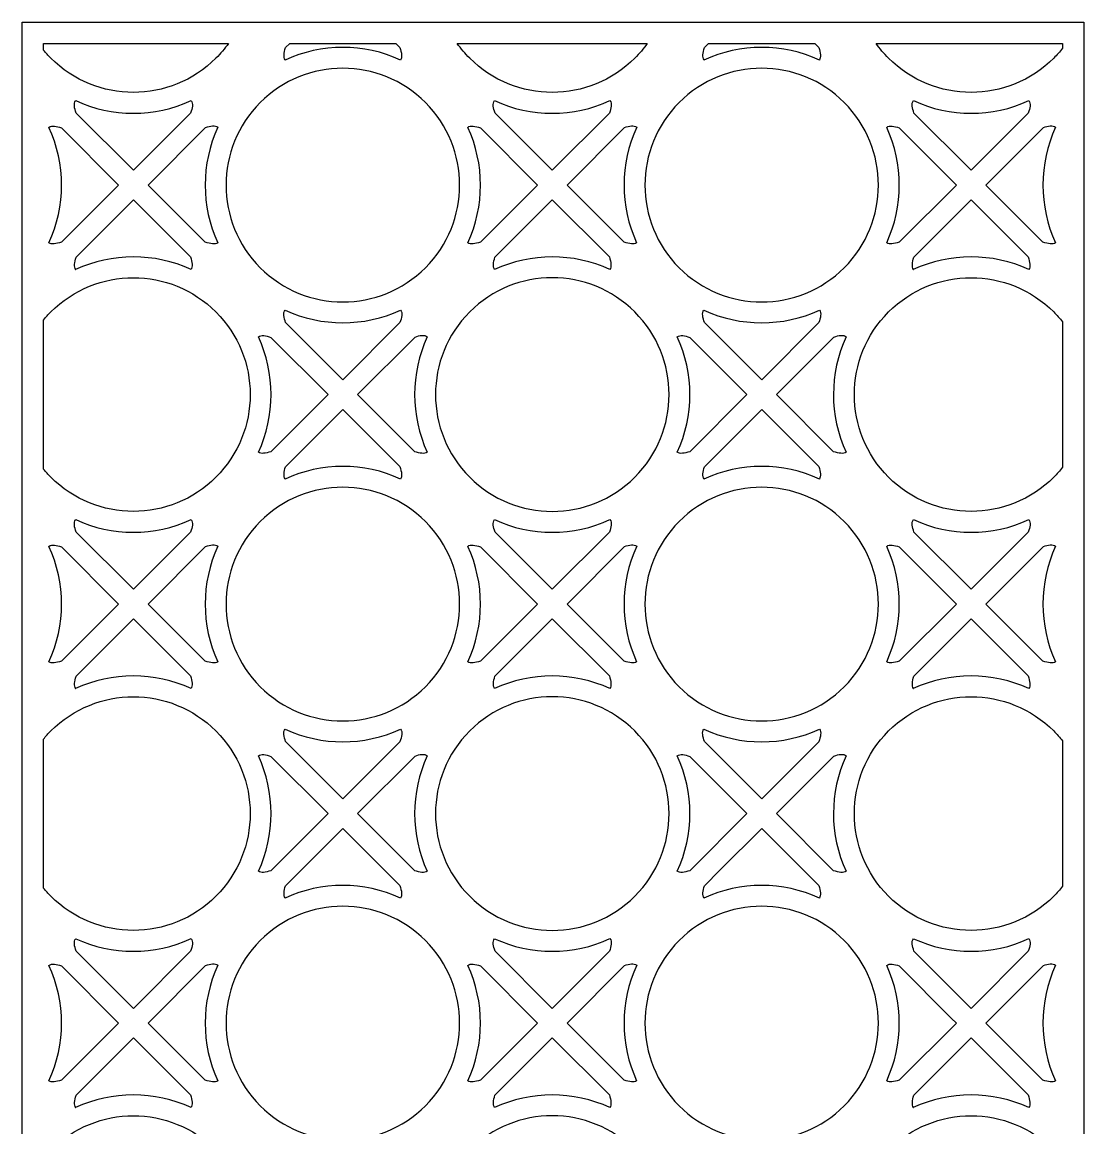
# Model space of a CAD drawing. Header units: centimetres. Extents: x -9.3 to 4.7, y -0.9 to 12.7.
# Drawn here: x -1.8 to 4.7, y 5.94 to 12.72 of the extents above; entities that cross this region are included whole.
import ezdxf

# ---------------------------------------------------------------- set-up
doc = ezdxf.new("R2010")
doc.units = ezdxf.units.CM
doc.header["$MEASUREMENT"] = 0
doc.layers.add('layer 1', color=7, linetype='Continuous')

msp = doc.modelspace()

# ---------------------------------------------------------------- linework, layer by layer
at = {"layer": 'layer 1', "color": 142}
for points, knots in [([(4.70471, -0.86993), (4.70471, -0.86993), (4.70471, -0.82396), (4.70471, -0.82396), (4.70471, -0.82396), (4.70471, -0.82396), (4.70471, -0.73895), (4.70471, -0.73895), (4.70471, -0.73895), (4.70471, -0.73895), (4.70471, 12.58783), (4.70471, 12.58783), (4.70471, 12.58783), (4.70471, 12.58783), (4.70471, 12.67946), (4.70471, 12.67946), (4.70471, 12.67946), (4.70471, 12.67946), (4.70471, 12.71882), (4.70471, 12.71882), (4.70471, 12.71882), (4.70471, 12.71882), (-1.67362, 12.71882), (-1.67362, 12.71882), (-1.67362, 12.71882), (-1.67362, 12.71882), (-1.70686, 12.71882), (-1.70686, 12.71882), (-1.70686, 12.71882), (-1.70686, 12.71882), (-1.8046, 12.71882), (-1.8046, 12.71882), (-1.8046, 12.71882), (-1.8046, 12.71882), (-1.8046, -0.73895), (-1.8046, -0.73895), (-1.8046, -0.73895), (-1.8046, -0.73895), (-1.8046, -0.76604), (-1.8046, -0.76604), (-1.8046, -0.76604), (-1.8046, -0.76604), (-1.8046, -0.86993), (-1.8046, -0.86993), (-1.8046, -0.86993), (-1.8046, -0.86993), (4.70471, -0.86993), (4.70471, -0.86993)], [0, 0, 0, 0, 0.0769231, 0.0769231, 0.0769231, 0.0769231, 0.1538462, 0.1538462, 0.1538462, 0.1538462, 0.2307692, 0.2307692, 0.2307692, 0.2307692, 0.3076923, 0.3076923, 0.3076923, 0.3076923, 0.3846154, 0.3846154, 0.3846154, 0.3846154, 0.4615385, 0.4615385, 0.4615385, 0.4615385, 0.5384615, 0.5384615, 0.5384615, 0.5384615, 0.6153846, 0.6153846, 0.6153846, 0.6153846, 0.6923077, 0.6923077, 0.6923077, 0.6923077, 0.7692308, 0.7692308, 0.7692308, 0.7692308, 0.8461538, 0.8461538, 0.8461538, 0.8461538, 1, 1, 1, 1]), ([(-1.67362, 12.58783), (-1.67362, 12.58783), (-1.67362, 12.54708), (-1.67362, 12.54708), (-1.67362, 12.54708), (-1.65953, 12.53013), (-1.64459, 12.51364), (-1.62869, 12.49775), (-1.62869, 12.49775), (-1.34916, 12.2182), (-0.89574, 12.2182), (-0.61618, 12.49775), (-0.61618, 12.49775), (-0.58783, 12.5261), (-0.56241, 12.55627), (-0.5398, 12.58783), (-0.5398, 12.58783), (-0.5398, 12.58783), (-1.67362, 12.58783), (-1.67362, 12.58783)], [0, 0, 0, 0, 0.1666667, 0.1666667, 0.1666667, 0.1666667, 0.3333333, 0.3333333, 0.3333333, 0.3333333, 0.5, 0.5, 0.5, 0.5, 0.6666667, 0.6666667, 0.6666667, 0.6666667, 1, 1, 1, 1]), ([(-0.16416, 12.58783), (-0.16416, 12.58783), (-0.1897, 12.56229), (-0.1897, 12.56229), (-0.1897, 12.56229), (-0.20009, 12.52977), (-0.20305, 12.50301), (-0.19196, 12.48708), (-0.19196, 12.48708), (-0.19196, 12.48708), (-0.19286, 12.48619), (-0.19286, 12.48619), (-0.19286, 12.48619), (0.03109, 12.58971), (0.29106, 12.58983), (0.51508, 12.48653), (0.51508, 12.48653), (0.52589, 12.50293), (0.5224, 12.53033), (0.51155, 12.56348), (0.51155, 12.56348), (0.51155, 12.56348), (0.4872, 12.58783), (0.4872, 12.58783), (0.4872, 12.58783), (0.4872, 12.58783), (-0.16416, 12.58783), (-0.16416, 12.58783)], [0, 0, 0, 0, 0.125, 0.125, 0.125, 0.125, 0.25, 0.25, 0.25, 0.25, 0.375, 0.375, 0.375, 0.375, 0.5, 0.5, 0.5, 0.5, 0.625, 0.625, 0.625, 0.625, 0.75, 0.75, 0.75, 0.75, 1, 1, 1, 1]), ([(0.86283, 12.58783), (0.88543, 12.55627), (0.91086, 12.5261), (0.93921, 12.49775), (0.93921, 12.49775), (1.21875, 12.2182), (1.67218, 12.2182), (1.95173, 12.49775), (1.95173, 12.49775), (1.98008, 12.5261), (2.00551, 12.55627), (2.02811, 12.58783), (2.02811, 12.58783), (2.02811, 12.58783), (0.86283, 12.58783), (0.86283, 12.58783)], [0, 0, 0, 0, 0.2, 0.2, 0.2, 0.2, 0.4, 0.4, 0.4, 0.4, 0.6, 0.6, 0.6, 0.6, 1, 1, 1, 1]), ([(2.40373, 12.58783), (2.40373, 12.58783), (2.37819, 12.56229), (2.37819, 12.56229), (2.37819, 12.56229), (2.36782, 12.52977), (2.36486, 12.50301), (2.37594, 12.48708), (2.37594, 12.48708), (2.37594, 12.48708), (2.37505, 12.48619), (2.37505, 12.48619), (2.37505, 12.48619), (2.599, 12.58971), (2.85896, 12.58983), (3.08298, 12.48653), (3.08298, 12.48653), (3.09379, 12.50293), (3.09031, 12.53033), (3.07946, 12.56348), (3.07946, 12.56348), (3.07946, 12.56348), (3.05511, 12.58783), (3.05511, 12.58783), (3.05511, 12.58783), (3.05511, 12.58783), (2.40373, 12.58783), (2.40373, 12.58783)], [0, 0, 0, 0, 0.125, 0.125, 0.125, 0.125, 0.25, 0.25, 0.25, 0.25, 0.375, 0.375, 0.375, 0.375, 0.5, 0.5, 0.5, 0.5, 0.625, 0.625, 0.625, 0.625, 0.75, 0.75, 0.75, 0.75, 1, 1, 1, 1]), ([(3.43072, 12.58783), (3.45332, 12.55627), (3.47875, 12.5261), (3.5071, 12.49775), (3.5071, 12.49775), (3.78666, 12.2182), (4.24008, 12.2182), (4.51963, 12.49775), (4.51963, 12.49775), (4.53902, 12.51714), (4.55702, 12.5374), (4.57372, 12.55835), (4.57372, 12.55835), (4.57372, 12.55835), (4.57372, 12.58783), (4.57372, 12.58783), (4.57372, 12.58783), (4.57372, 12.58783), (3.43072, 12.58783), (3.43072, 12.58783)], [0, 0, 0, 0, 0.1666667, 0.1666667, 0.1666667, 0.1666667, 0.3333333, 0.3333333, 0.3333333, 0.3333333, 0.5, 0.5, 0.5, 0.5, 0.6666667, 0.6666667, 0.6666667, 0.6666667, 1, 1, 1, 1]), ([(-0.34475, 12.22632), (-0.0652, 12.50587), (0.38823, 12.50587), (0.66777, 12.22632), (0.66777, 12.22632), (0.94733, 11.94678), (0.94733, 11.49335), (0.66777, 11.2138), (0.66777, 11.2138), (0.38823, 10.93426), (-0.0652, 10.93426), (-0.34475, 11.2138), (-0.34475, 11.2138), (-0.6243, 11.49335), (-0.6243, 11.94678), (-0.34475, 12.22632)], [0, 0, 0, 0, 0.2, 0.2, 0.2, 0.2, 0.4, 0.4, 0.4, 0.4, 0.6, 0.6, 0.6, 0.6, 1, 1, 1, 1]), ([(2.22316, 12.22632), (2.50271, 12.50587), (2.95614, 12.50587), (3.23568, 12.22632), (3.23568, 12.22632), (3.51522, 11.94678), (3.51522, 11.49335), (3.23568, 11.2138), (3.23568, 11.2138), (2.95614, 10.93426), (2.50271, 10.93426), (2.22316, 11.2138), (2.22316, 11.2138), (1.94362, 11.49335), (1.94362, 11.94678), (2.22316, 12.22632)], [0, 0, 0, 0, 0.2, 0.2, 0.2, 0.2, 0.4, 0.4, 0.4, 0.4, 0.6, 0.6, 0.6, 0.6, 1, 1, 1, 1]), ([(-1.12243, 11.81054), (-1.12243, 11.81054), (-0.77212, 12.16086), (-0.77212, 12.16086), (-0.77212, 12.16086), (-0.76144, 12.19119), (-0.7542, 12.21983), (-0.76879, 12.23757), (-0.76879, 12.23757), (-0.99259, 12.13436), (-1.25235, 12.13435), (-1.47615, 12.23756), (-1.47615, 12.23756), (-1.49067, 12.21983), (-1.48353, 12.19126), (-1.47286, 12.16097), (-1.47286, 12.16097), (-1.47286, 12.16097), (-1.12244, 11.81054), (-1.12244, 11.81054), (-1.12244, 11.81054), (-1.12244, 11.81054), (-1.12243, 11.81054), (-1.12243, 11.81054)], [0, 0, 0, 0, 0.1428571, 0.1428571, 0.1428571, 0.1428571, 0.2857143, 0.2857143, 0.2857143, 0.2857143, 0.4285714, 0.4285714, 0.4285714, 0.4285714, 0.5714286, 0.5714286, 0.5714286, 0.5714286, 0.7142857, 0.7142857, 0.7142857, 0.7142857, 1, 1, 1, 1]), ([(1.44546, 11.81054), (1.44546, 11.81054), (1.79579, 12.16087), (1.79579, 12.16087), (1.79579, 12.16087), (1.80647, 12.1912), (1.8137, 12.21983), (1.79912, 12.23757), (1.79912, 12.23757), (1.57531, 12.13436), (1.31556, 12.13435), (1.09176, 12.23756), (1.09176, 12.23756), (1.07722, 12.21983), (1.08438, 12.19126), (1.09504, 12.16097), (1.09504, 12.16097), (1.09504, 12.16097), (1.44546, 11.81054), (1.44546, 11.81054)], [0, 0, 0, 0, 0.1666667, 0.1666667, 0.1666667, 0.1666667, 0.3333333, 0.3333333, 0.3333333, 0.3333333, 0.5, 0.5, 0.5, 0.5, 0.6666667, 0.6666667, 0.6666667, 0.6666667, 1, 1, 1, 1]), ([(4.01337, 11.81054), (4.01337, 11.81054), (4.36371, 12.16088), (4.36371, 12.16088), (4.36371, 12.16088), (4.37437, 12.1912), (4.38162, 12.21983), (4.36703, 12.23757), (4.36703, 12.23757), (4.14322, 12.13436), (3.88346, 12.13435), (3.65967, 12.23756), (3.65967, 12.23756), (3.64513, 12.21983), (3.65229, 12.19126), (3.66294, 12.16098), (3.66294, 12.16098), (3.66294, 12.16098), (4.01337, 11.81054), (4.01337, 11.81054)], [0, 0, 0, 0, 0.1666667, 0.1666667, 0.1666667, 0.1666667, 0.3333333, 0.3333333, 0.3333333, 0.3333333, 0.5, 0.5, 0.5, 0.5, 0.6666667, 0.6666667, 0.6666667, 0.6666667, 1, 1, 1, 1]), ([(-1.563, 11.36998), (-1.563, 11.36998), (-1.21293, 11.72005), (-1.21293, 11.72005), (-1.21293, 11.72005), (-1.21293, 11.72005), (-1.5633, 12.07043), (-1.5633, 12.07043), (-1.5633, 12.07043), (-1.59365, 12.08111), (-1.62224, 12.08831), (-1.63998, 12.07371), (-1.63998, 12.07371), (-1.53681, 11.84994), (-1.53678, 11.59026), (-1.63995, 11.36647), (-1.63995, 11.36647), (-1.62357, 11.35568), (-1.59616, 11.35913), (-1.563, 11.36998)], [0, 0, 0, 0, 0.1666667, 0.1666667, 0.1666667, 0.1666667, 0.3333333, 0.3333333, 0.3333333, 0.3333333, 0.5, 0.5, 0.5, 0.5, 0.6666667, 0.6666667, 0.6666667, 0.6666667, 1, 1, 1, 1]), ([(-1.03194, 11.72005), (-1.03194, 11.72005), (-0.68186, 11.36995), (-0.68186, 11.36995), (-0.68186, 11.36995), (-0.64874, 11.35913), (-0.62137, 11.35568), (-0.605, 11.36645), (-0.605, 11.36645), (-0.70831, 11.59049), (-0.70819, 11.8505), (-0.60465, 12.07444), (-0.60465, 12.07444), (-0.62186, 12.08928), (-0.64972, 12.08283), (-0.67947, 12.07254), (-0.67947, 12.07254), (-0.67947, 12.07254), (-1.03194, 11.72005), (-1.03194, 11.72005)], [0, 0, 0, 0, 0.1666667, 0.1666667, 0.1666667, 0.1666667, 0.3333333, 0.3333333, 0.3333333, 0.3333333, 0.5, 0.5, 0.5, 0.5, 0.6666667, 0.6666667, 0.6666667, 0.6666667, 1, 1, 1, 1]), ([(1.00491, 11.36998), (1.00491, 11.36998), (1.35498, 11.72005), (1.35498, 11.72005), (1.35498, 11.72005), (1.35498, 11.72005), (1.0046, 12.07043), (1.0046, 12.07043), (1.0046, 12.07043), (0.97426, 12.08111), (0.94566, 12.08831), (0.92793, 12.07371), (0.92793, 12.07371), (1.03111, 11.84994), (1.03113, 11.59026), (0.92795, 11.36647), (0.92795, 11.36647), (0.94433, 11.35568), (0.97174, 11.35913), (1.00491, 11.36998)], [0, 0, 0, 0, 0.1666667, 0.1666667, 0.1666667, 0.1666667, 0.3333333, 0.3333333, 0.3333333, 0.3333333, 0.5, 0.5, 0.5, 0.5, 0.6666667, 0.6666667, 0.6666667, 0.6666667, 1, 1, 1, 1]), ([(1.88843, 12.07254), (1.88843, 12.07254), (1.53595, 11.72005), (1.53595, 11.72005), (1.53595, 11.72005), (1.53595, 11.72005), (1.88606, 11.36995), (1.88606, 11.36995), (1.88606, 11.36995), (1.91916, 11.35913), (1.94653, 11.35568), (1.96292, 11.36645), (1.96292, 11.36645), (1.8596, 11.59049), (1.85972, 11.8505), (1.96326, 12.07444), (1.96326, 12.07444), (1.94604, 12.08928), (1.91817, 12.08283), (1.88843, 12.07254)], [0, 0, 0, 0, 0.1666667, 0.1666667, 0.1666667, 0.1666667, 0.3333333, 0.3333333, 0.3333333, 0.3333333, 0.5, 0.5, 0.5, 0.5, 0.6666667, 0.6666667, 0.6666667, 0.6666667, 1, 1, 1, 1]), ([(3.57282, 11.37), (3.57282, 11.37), (3.92288, 11.72004), (3.92288, 11.72004), (3.92288, 11.72004), (3.92288, 11.72004), (3.57251, 12.07043), (3.57251, 12.07043), (3.57251, 12.07043), (3.54215, 12.08111), (3.51357, 12.08831), (3.49582, 12.07371), (3.49582, 12.07371), (3.599, 11.84994), (3.59902, 11.59026), (3.49586, 11.36647), (3.49586, 11.36647), (3.51224, 11.35566), (3.53967, 11.35913), (3.57282, 11.37)], [0, 0, 0, 0, 0.1666667, 0.1666667, 0.1666667, 0.1666667, 0.3333333, 0.3333333, 0.3333333, 0.3333333, 0.5, 0.5, 0.5, 0.5, 0.6666667, 0.6666667, 0.6666667, 0.6666667, 1, 1, 1, 1]), ([(4.45634, 12.07254), (4.45634, 12.07254), (4.10386, 11.72005), (4.10386, 11.72005), (4.10386, 11.72005), (4.10386, 11.72005), (4.45395, 11.36996), (4.45395, 11.36996), (4.45395, 11.36996), (4.48706, 11.35913), (4.51444, 11.35568), (4.53081, 11.36645), (4.53081, 11.36645), (4.4275, 11.59049), (4.42763, 11.8505), (4.53117, 12.07444), (4.53117, 12.07444), (4.51395, 12.08928), (4.48608, 12.08283), (4.45634, 12.07254)], [0, 0, 0, 0, 0.1666667, 0.1666667, 0.1666667, 0.1666667, 0.3333333, 0.3333333, 0.3333333, 0.3333333, 0.5, 0.5, 0.5, 0.5, 0.6666667, 0.6666667, 0.6666667, 0.6666667, 1, 1, 1, 1]), ([(-1.12244, 11.62957), (-1.12244, 11.62957), (-1.47366, 11.27835), (-1.47366, 11.27835), (-1.47366, 11.27835), (-1.48404, 11.24582), (-1.487, 11.21904), (-1.47592, 11.20313), (-1.47592, 11.20313), (-1.47592, 11.20313), (-1.47681, 11.20225), (-1.47681, 11.20225), (-1.47681, 11.20225), (-1.25286, 11.30576), (-0.99289, 11.30587), (-0.76887, 11.20259), (-0.76887, 11.20259), (-0.75807, 11.21897), (-0.76156, 11.24637), (-0.77239, 11.27953), (-0.77239, 11.27953), (-0.77239, 11.27953), (-1.12244, 11.62957), (-1.12244, 11.62957)], [0, 0, 0, 0, 0.1428571, 0.1428571, 0.1428571, 0.1428571, 0.2857143, 0.2857143, 0.2857143, 0.2857143, 0.4285714, 0.4285714, 0.4285714, 0.4285714, 0.5714286, 0.5714286, 0.5714286, 0.5714286, 0.7142857, 0.7142857, 0.7142857, 0.7142857, 1, 1, 1, 1]), ([(1.44546, 11.62957), (1.44546, 11.62957), (1.09424, 11.27835), (1.09424, 11.27835), (1.09424, 11.27835), (1.08387, 11.24582), (1.08091, 11.21904), (1.09199, 11.20313), (1.09199, 11.20313), (1.09199, 11.20313), (1.0911, 11.20225), (1.0911, 11.20225), (1.0911, 11.20225), (1.31505, 11.30576), (1.57501, 11.30587), (1.79903, 11.20259), (1.79903, 11.20259), (1.80984, 11.21897), (1.80636, 11.24637), (1.7955, 11.27953), (1.7955, 11.27953), (1.7955, 11.27953), (1.44546, 11.62957), (1.44546, 11.62957)], [0, 0, 0, 0, 0.1428571, 0.1428571, 0.1428571, 0.1428571, 0.2857143, 0.2857143, 0.2857143, 0.2857143, 0.4285714, 0.4285714, 0.4285714, 0.4285714, 0.5714286, 0.5714286, 0.5714286, 0.5714286, 0.7142857, 0.7142857, 0.7142857, 0.7142857, 1, 1, 1, 1]), ([(4.01337, 11.62957), (4.01337, 11.62957), (3.66215, 11.27835), (3.66215, 11.27835), (3.66215, 11.27835), (3.65176, 11.24582), (3.64881, 11.21904), (3.65989, 11.20313), (3.65989, 11.20313), (3.65989, 11.20313), (3.65901, 11.20225), (3.65901, 11.20225), (3.65901, 11.20225), (3.88295, 11.30576), (4.14292, 11.30587), (4.36695, 11.20259), (4.36695, 11.20259), (4.37775, 11.21897), (4.37426, 11.24637), (4.36341, 11.27953), (4.36341, 11.27953), (4.36341, 11.27953), (4.01337, 11.62957), (4.01337, 11.62957)], [0, 0, 0, 0, 0.1428571, 0.1428571, 0.1428571, 0.1428571, 0.2857143, 0.2857143, 0.2857143, 0.2857143, 0.4285714, 0.4285714, 0.4285714, 0.4285714, 0.5714286, 0.5714286, 0.5714286, 0.5714286, 0.7142857, 0.7142857, 0.7142857, 0.7142857, 1, 1, 1, 1]), ([(-1.67362, 9.97918), (-1.65953, 9.96223), (-1.64459, 9.94575), (-1.62869, 9.92985), (-1.62869, 9.92985), (-1.34916, 9.6503), (-0.89574, 9.6503), (-0.61618, 9.92985), (-0.61618, 9.92985), (-0.33663, 10.2094), (-0.33663, 10.66282), (-0.61618, 10.94237), (-0.61618, 10.94237), (-0.89574, 11.22192), (-1.34916, 11.22192), (-1.62869, 10.94237), (-1.62869, 10.94237), (-1.64459, 10.92648), (-1.65953, 10.91), (-1.67362, 10.89304), (-1.67362, 10.89304), (-1.67362, 10.89304), (-1.67362, 9.97918), (-1.67362, 9.97918)], [0, 0, 0, 0, 0.1428571, 0.1428571, 0.1428571, 0.1428571, 0.2857143, 0.2857143, 0.2857143, 0.2857143, 0.4285714, 0.4285714, 0.4285714, 0.4285714, 0.5714286, 0.5714286, 0.5714286, 0.5714286, 0.7142857, 0.7142857, 0.7142857, 0.7142857, 1, 1, 1, 1]), ([(0.93921, 10.94237), (1.21875, 11.22192), (1.67218, 11.22192), (1.95173, 10.94237), (1.95173, 10.94237), (2.23128, 10.66282), (2.23128, 10.2094), (1.95173, 9.92985), (1.95173, 9.92985), (1.67218, 9.6503), (1.21875, 9.6503), (0.93921, 9.92985), (0.93921, 9.92985), (0.65965, 10.2094), (0.65965, 10.66282), (0.93921, 10.94237)], [0, 0, 0, 0, 0.2, 0.2, 0.2, 0.2, 0.4, 0.4, 0.4, 0.4, 0.6, 0.6, 0.6, 0.6, 1, 1, 1, 1]), ([(4.57372, 10.88177), (4.55702, 10.90272), (4.53902, 10.92298), (4.51963, 10.94237), (4.51963, 10.94237), (4.24008, 11.22192), (3.78666, 11.22192), (3.5071, 10.94237), (3.5071, 10.94237), (3.22756, 10.66282), (3.22756, 10.2094), (3.5071, 9.92985), (3.5071, 9.92985), (3.78666, 9.6503), (4.24008, 9.6503), (4.51963, 9.92985), (4.51963, 9.92985), (4.53902, 9.94925), (4.55702, 9.9695), (4.57372, 9.99045), (4.57372, 9.99045), (4.57372, 9.99045), (4.57372, 10.88177), (4.57372, 10.88177)], [0, 0, 0, 0, 0.1428571, 0.1428571, 0.1428571, 0.1428571, 0.2857143, 0.2857143, 0.2857143, 0.2857143, 0.4285714, 0.4285714, 0.4285714, 0.4285714, 0.5714286, 0.5714286, 0.5714286, 0.5714286, 0.7142857, 0.7142857, 0.7142857, 0.7142857, 1, 1, 1, 1]), ([(0.16152, 10.52658), (0.16152, 10.52658), (0.51183, 10.87691), (0.51183, 10.87691), (0.51183, 10.87691), (0.52252, 10.90725), (0.52976, 10.93587), (0.51517, 10.95362), (0.51517, 10.95362), (0.29137, 10.8504), (0.03161, 10.8504), (-0.19218, 10.95361), (-0.19218, 10.95361), (-0.20672, 10.93587), (-0.19957, 10.90731), (-0.18891, 10.87701), (-0.18891, 10.87701), (-0.18891, 10.87701), (0.16152, 10.52658), (0.16152, 10.52658)], [0, 0, 0, 0, 0.1666667, 0.1666667, 0.1666667, 0.1666667, 0.3333333, 0.3333333, 0.3333333, 0.3333333, 0.5, 0.5, 0.5, 0.5, 0.6666667, 0.6666667, 0.6666667, 0.6666667, 1, 1, 1, 1]), ([(2.72942, 10.52658), (2.72942, 10.52658), (3.07974, 10.87691), (3.07974, 10.87691), (3.07974, 10.87691), (3.09043, 10.90725), (3.09765, 10.93587), (3.08307, 10.95362), (3.08307, 10.95362), (2.85928, 10.8504), (2.5995, 10.8504), (2.37573, 10.95361), (2.37573, 10.95361), (2.36118, 10.93587), (2.36832, 10.90731), (2.37899, 10.87701), (2.37899, 10.87701), (2.37899, 10.87701), (2.72942, 10.52658), (2.72942, 10.52658)], [0, 0, 0, 0, 0.1666667, 0.1666667, 0.1666667, 0.1666667, 0.3333333, 0.3333333, 0.3333333, 0.3333333, 0.5, 0.5, 0.5, 0.5, 0.6666667, 0.6666667, 0.6666667, 0.6666667, 1, 1, 1, 1]), ([(-0.27902, 10.08605), (-0.27902, 10.08605), (0.07103, 10.43609), (0.07103, 10.43609), (0.07103, 10.43609), (0.07103, 10.43609), (-0.27934, 10.78648), (-0.27934, 10.78648), (-0.27934, 10.78648), (-0.3097, 10.79716), (-0.33829, 10.80436), (-0.35603, 10.78976), (-0.35603, 10.78976), (-0.25286, 10.56598), (-0.25283, 10.30631), (-0.356, 10.08252), (-0.356, 10.08252), (-0.33961, 10.07171), (-0.3122, 10.07519), (-0.27902, 10.08605)], [0, 0, 0, 0, 0.1666667, 0.1666667, 0.1666667, 0.1666667, 0.3333333, 0.3333333, 0.3333333, 0.3333333, 0.5, 0.5, 0.5, 0.5, 0.6666667, 0.6666667, 0.6666667, 0.6666667, 1, 1, 1, 1]), ([(0.60449, 10.78858), (0.60449, 10.78858), (0.252, 10.43611), (0.252, 10.43611), (0.252, 10.43611), (0.252, 10.43611), (0.252, 10.43609), (0.252, 10.43609), (0.252, 10.43609), (0.252, 10.43609), (0.60209, 10.08601), (0.60209, 10.08601), (0.60209, 10.08601), (0.6352, 10.07519), (0.66258, 10.07173), (0.67895, 10.0825), (0.67895, 10.0825), (0.57565, 10.30654), (0.57577, 10.56654), (0.67931, 10.79049), (0.67931, 10.79049), (0.6621, 10.80532), (0.63422, 10.79888), (0.60449, 10.78858)], [0, 0, 0, 0, 0.1428571, 0.1428571, 0.1428571, 0.1428571, 0.2857143, 0.2857143, 0.2857143, 0.2857143, 0.4285714, 0.4285714, 0.4285714, 0.4285714, 0.5714286, 0.5714286, 0.5714286, 0.5714286, 0.7142857, 0.7142857, 0.7142857, 0.7142857, 1, 1, 1, 1]), ([(2.28889, 10.08605), (2.28889, 10.08605), (2.63894, 10.43609), (2.63894, 10.43609), (2.63894, 10.43609), (2.63894, 10.43609), (2.28855, 10.78648), (2.28855, 10.78648), (2.28855, 10.78648), (2.2582, 10.79716), (2.22961, 10.80436), (2.21187, 10.78976), (2.21187, 10.78976), (2.31506, 10.56598), (2.31508, 10.30631), (2.21191, 10.08252), (2.21191, 10.08252), (2.22828, 10.07171), (2.25572, 10.07519), (2.28889, 10.08605)], [0, 0, 0, 0, 0.1666667, 0.1666667, 0.1666667, 0.1666667, 0.3333333, 0.3333333, 0.3333333, 0.3333333, 0.5, 0.5, 0.5, 0.5, 0.6666667, 0.6666667, 0.6666667, 0.6666667, 1, 1, 1, 1]), ([(3.17239, 10.78858), (3.17239, 10.78858), (2.81991, 10.43611), (2.81991, 10.43611), (2.81991, 10.43611), (2.81991, 10.43611), (3.17002, 10.086), (3.17002, 10.086), (3.17002, 10.086), (3.20312, 10.07519), (3.23048, 10.07174), (3.24686, 10.0825), (3.24686, 10.0825), (3.14355, 10.30654), (3.14366, 10.56654), (3.24721, 10.79049), (3.24721, 10.79049), (3.22999, 10.80532), (3.20213, 10.79888), (3.17239, 10.78858)], [0, 0, 0, 0, 0.1666667, 0.1666667, 0.1666667, 0.1666667, 0.3333333, 0.3333333, 0.3333333, 0.3333333, 0.5, 0.5, 0.5, 0.5, 0.6666667, 0.6666667, 0.6666667, 0.6666667, 1, 1, 1, 1]), ([(0.16152, 10.34562), (0.16152, 10.34562), (-0.09484, 10.08927), (-0.09484, 10.08927), (-0.09484, 10.08927), (-0.09484, 10.08927), (-0.1897, 9.99439), (-0.1897, 9.99439), (-0.1897, 9.99439), (-0.20009, 9.96187), (-0.20305, 9.93509), (-0.19196, 9.91918), (-0.19196, 9.91918), (-0.19196, 9.91918), (-0.19286, 9.91829), (-0.19286, 9.91829), (-0.19286, 9.91829), (0.03109, 10.02181), (0.29106, 10.02192), (0.51508, 9.91863), (0.51508, 9.91863), (0.52589, 9.93502), (0.5224, 9.96242), (0.51155, 9.99558), (0.51155, 9.99558), (0.51155, 9.99558), (0.16152, 10.34562), (0.16152, 10.34562)], [0, 0, 0, 0, 0.125, 0.125, 0.125, 0.125, 0.25, 0.25, 0.25, 0.25, 0.375, 0.375, 0.375, 0.375, 0.5, 0.5, 0.5, 0.5, 0.625, 0.625, 0.625, 0.625, 0.75, 0.75, 0.75, 0.75, 1, 1, 1, 1]), ([(2.72942, 10.34562), (2.72942, 10.34562), (2.37819, 9.99439), (2.37819, 9.99439), (2.37819, 9.99439), (2.36782, 9.96187), (2.36486, 9.93509), (2.37594, 9.91918), (2.37594, 9.91918), (2.37594, 9.91918), (2.37505, 9.91829), (2.37505, 9.91829), (2.37505, 9.91829), (2.599, 10.02181), (2.85896, 10.02192), (3.08298, 9.91863), (3.08298, 9.91863), (3.09379, 9.93502), (3.09031, 9.96242), (3.07946, 9.99558), (3.07946, 9.99558), (3.07946, 9.99558), (2.72942, 10.34562), (2.72942, 10.34562)], [0, 0, 0, 0, 0.1428571, 0.1428571, 0.1428571, 0.1428571, 0.2857143, 0.2857143, 0.2857143, 0.2857143, 0.4285714, 0.4285714, 0.4285714, 0.4285714, 0.5714286, 0.5714286, 0.5714286, 0.5714286, 0.7142857, 0.7142857, 0.7142857, 0.7142857, 1, 1, 1, 1]), ([(-0.34475, 9.65842), (-0.0652, 9.93797), (0.38823, 9.93797), (0.66777, 9.65842), (0.66777, 9.65842), (0.94733, 9.37887), (0.94733, 8.92545), (0.66777, 8.64589), (0.66777, 8.64589), (0.38823, 8.36635), (-0.0652, 8.36635), (-0.34475, 8.64589), (-0.34475, 8.64589), (-0.6243, 8.92545), (-0.6243, 9.37887), (-0.34475, 9.65842)], [0, 0, 0, 0, 0.2, 0.2, 0.2, 0.2, 0.4, 0.4, 0.4, 0.4, 0.6, 0.6, 0.6, 0.6, 1, 1, 1, 1]), ([(2.22316, 9.65842), (2.50271, 9.93797), (2.95614, 9.93797), (3.23568, 9.65842), (3.23568, 9.65842), (3.51522, 9.37887), (3.51522, 8.92545), (3.23568, 8.64589), (3.23568, 8.64589), (2.95614, 8.36635), (2.50271, 8.36635), (2.22316, 8.64589), (2.22316, 8.64589), (1.94362, 8.92545), (1.94362, 9.37887), (2.22316, 9.65842)], [0, 0, 0, 0, 0.2, 0.2, 0.2, 0.2, 0.4, 0.4, 0.4, 0.4, 0.6, 0.6, 0.6, 0.6, 1, 1, 1, 1]), ([(-1.12243, 9.24263), (-1.12243, 9.24263), (-0.77212, 9.59295), (-0.77212, 9.59295), (-0.77212, 9.59295), (-0.76144, 9.6233), (-0.7542, 9.65193), (-0.76879, 9.66968), (-0.76879, 9.66968), (-0.99259, 9.56645), (-1.25235, 9.56644), (-1.47615, 9.66965), (-1.47615, 9.66965), (-1.49067, 9.65193), (-1.48353, 9.62335), (-1.47285, 9.59305), (-1.47285, 9.59305), (-1.47285, 9.59305), (-1.12244, 9.24263), (-1.12244, 9.24263), (-1.12244, 9.24263), (-1.12244, 9.24263), (-1.12243, 9.24263), (-1.12243, 9.24263)], [0, 0, 0, 0, 0.1428571, 0.1428571, 0.1428571, 0.1428571, 0.2857143, 0.2857143, 0.2857143, 0.2857143, 0.4285714, 0.4285714, 0.4285714, 0.4285714, 0.5714286, 0.5714286, 0.5714286, 0.5714286, 0.7142857, 0.7142857, 0.7142857, 0.7142857, 1, 1, 1, 1]), ([(1.44546, 9.24263), (1.44546, 9.24263), (1.79579, 9.59296), (1.79579, 9.59296), (1.79579, 9.59296), (1.80647, 9.62331), (1.8137, 9.65193), (1.79912, 9.66968), (1.79912, 9.66968), (1.57531, 9.56645), (1.31556, 9.56644), (1.09176, 9.66965), (1.09176, 9.66965), (1.07722, 9.65193), (1.08438, 9.62335), (1.09506, 9.59305), (1.09506, 9.59305), (1.09506, 9.59305), (1.44546, 9.24263), (1.44546, 9.24263)], [0, 0, 0, 0, 0.1666667, 0.1666667, 0.1666667, 0.1666667, 0.3333333, 0.3333333, 0.3333333, 0.3333333, 0.5, 0.5, 0.5, 0.5, 0.6666667, 0.6666667, 0.6666667, 0.6666667, 1, 1, 1, 1]), ([(4.01337, 9.24263), (4.01337, 9.24263), (4.36371, 9.59297), (4.36371, 9.59297), (4.36371, 9.59297), (4.37437, 9.62331), (4.38162, 9.65193), (4.36703, 9.66968), (4.36703, 9.66968), (4.14322, 9.56645), (3.88346, 9.56644), (3.65967, 9.66965), (3.65967, 9.66965), (3.64513, 9.65193), (3.65229, 9.62336), (3.66294, 9.59306), (3.66294, 9.59306), (3.66294, 9.59306), (4.01337, 9.24263), (4.01337, 9.24263)], [0, 0, 0, 0, 0.1666667, 0.1666667, 0.1666667, 0.1666667, 0.3333333, 0.3333333, 0.3333333, 0.3333333, 0.5, 0.5, 0.5, 0.5, 0.6666667, 0.6666667, 0.6666667, 0.6666667, 1, 1, 1, 1]), ([(-1.56298, 8.8021), (-1.56298, 8.8021), (-1.21293, 9.15214), (-1.21293, 9.15214), (-1.21293, 9.15214), (-1.21293, 9.15214), (-1.5633, 9.50252), (-1.5633, 9.50252), (-1.5633, 9.50252), (-1.59365, 9.5132), (-1.62224, 9.52041), (-1.63998, 9.50582), (-1.63998, 9.50582), (-1.53681, 9.28204), (-1.53678, 9.02236), (-1.63995, 8.79858), (-1.63995, 8.79858), (-1.62357, 8.78776), (-1.59614, 8.79123), (-1.56298, 8.8021)], [0, 0, 0, 0, 0.1666667, 0.1666667, 0.1666667, 0.1666667, 0.3333333, 0.3333333, 0.3333333, 0.3333333, 0.5, 0.5, 0.5, 0.5, 0.6666667, 0.6666667, 0.6666667, 0.6666667, 1, 1, 1, 1]), ([(-1.03196, 9.15214), (-1.03196, 9.15214), (-0.68186, 8.80205), (-0.68186, 8.80205), (-0.68186, 8.80205), (-0.64874, 8.79123), (-0.62137, 8.78778), (-0.605, 8.79856), (-0.605, 8.79856), (-0.70831, 9.02259), (-0.70819, 9.28259), (-0.60465, 9.50653), (-0.60465, 9.50653), (-0.62186, 9.52138), (-0.64972, 9.51493), (-0.67947, 9.50462), (-0.67947, 9.50462), (-0.67947, 9.50462), (-1.03196, 9.15214), (-1.03196, 9.15214)], [0, 0, 0, 0, 0.1666667, 0.1666667, 0.1666667, 0.1666667, 0.3333333, 0.3333333, 0.3333333, 0.3333333, 0.5, 0.5, 0.5, 0.5, 0.6666667, 0.6666667, 0.6666667, 0.6666667, 1, 1, 1, 1]), ([(1.00493, 8.8021), (1.00493, 8.8021), (1.35498, 9.15214), (1.35498, 9.15214), (1.35498, 9.15214), (1.35498, 9.15214), (1.0046, 9.50252), (1.0046, 9.50252), (1.0046, 9.50252), (0.97426, 9.5132), (0.94566, 9.52041), (0.92793, 9.50582), (0.92793, 9.50582), (1.03111, 9.28204), (1.03113, 9.02236), (0.92795, 8.79858), (0.92795, 8.79858), (0.94433, 8.78776), (0.97177, 8.79123), (1.00493, 8.8021)], [0, 0, 0, 0, 0.1666667, 0.1666667, 0.1666667, 0.1666667, 0.3333333, 0.3333333, 0.3333333, 0.3333333, 0.5, 0.5, 0.5, 0.5, 0.6666667, 0.6666667, 0.6666667, 0.6666667, 1, 1, 1, 1]), ([(1.88843, 9.50462), (1.88843, 9.50462), (1.53595, 9.15214), (1.53595, 9.15214), (1.53595, 9.15214), (1.53595, 9.15214), (1.88606, 8.80205), (1.88606, 8.80205), (1.88606, 8.80205), (1.91916, 8.79123), (1.94653, 8.78778), (1.96292, 8.79856), (1.96292, 8.79856), (1.8596, 9.02259), (1.85972, 9.28259), (1.96326, 9.50653), (1.96326, 9.50653), (1.94604, 9.52138), (1.91817, 9.51493), (1.88843, 9.50462)], [0, 0, 0, 0, 0.1666667, 0.1666667, 0.1666667, 0.1666667, 0.3333333, 0.3333333, 0.3333333, 0.3333333, 0.5, 0.5, 0.5, 0.5, 0.6666667, 0.6666667, 0.6666667, 0.6666667, 1, 1, 1, 1]), ([(3.57284, 8.8021), (3.57284, 8.8021), (3.92288, 9.15214), (3.92288, 9.15214), (3.92288, 9.15214), (3.92288, 9.15214), (3.57251, 9.50252), (3.57251, 9.50252), (3.57251, 9.50252), (3.54215, 9.5132), (3.51357, 9.52041), (3.49582, 9.50582), (3.49582, 9.50582), (3.599, 9.28204), (3.59902, 9.02236), (3.49586, 8.79858), (3.49586, 8.79858), (3.51225, 8.78776), (3.53967, 8.79123), (3.57284, 8.8021)], [0, 0, 0, 0, 0.1666667, 0.1666667, 0.1666667, 0.1666667, 0.3333333, 0.3333333, 0.3333333, 0.3333333, 0.5, 0.5, 0.5, 0.5, 0.6666667, 0.6666667, 0.6666667, 0.6666667, 1, 1, 1, 1]), ([(4.45634, 9.50462), (4.45634, 9.50462), (4.10386, 9.15214), (4.10386, 9.15214), (4.10386, 9.15214), (4.10386, 9.15214), (4.45396, 8.80205), (4.45396, 8.80205), (4.45396, 8.80205), (4.48707, 8.79123), (4.51444, 8.78777), (4.53081, 8.79856), (4.53081, 8.79856), (4.4275, 9.02259), (4.42763, 9.28259), (4.53117, 9.50653), (4.53117, 9.50653), (4.51395, 9.52138), (4.48608, 9.51493), (4.45634, 9.50462)], [0, 0, 0, 0, 0.1666667, 0.1666667, 0.1666667, 0.1666667, 0.3333333, 0.3333333, 0.3333333, 0.3333333, 0.5, 0.5, 0.5, 0.5, 0.6666667, 0.6666667, 0.6666667, 0.6666667, 1, 1, 1, 1]), ([(-1.12244, 9.06166), (-1.12244, 9.06166), (-1.47366, 8.71044), (-1.47366, 8.71044), (-1.47366, 8.71044), (-1.48404, 8.67791), (-1.487, 8.65114), (-1.47592, 8.63523), (-1.47592, 8.63523), (-1.47592, 8.63523), (-1.47681, 8.63434), (-1.47681, 8.63434), (-1.47681, 8.63434), (-1.25286, 8.73786), (-0.99289, 8.73798), (-0.76887, 8.63468), (-0.76887, 8.63468), (-0.75807, 8.65105), (-0.76156, 8.67848), (-0.77239, 8.71163), (-0.77239, 8.71163), (-0.77239, 8.71163), (-1.12244, 9.06166), (-1.12244, 9.06166)], [0, 0, 0, 0, 0.1428571, 0.1428571, 0.1428571, 0.1428571, 0.2857143, 0.2857143, 0.2857143, 0.2857143, 0.4285714, 0.4285714, 0.4285714, 0.4285714, 0.5714286, 0.5714286, 0.5714286, 0.5714286, 0.7142857, 0.7142857, 0.7142857, 0.7142857, 1, 1, 1, 1]), ([(1.44546, 9.06166), (1.44546, 9.06166), (1.09424, 8.71044), (1.09424, 8.71044), (1.09424, 8.71044), (1.08387, 8.67791), (1.08091, 8.65114), (1.09199, 8.63523), (1.09199, 8.63523), (1.09199, 8.63523), (1.0911, 8.63434), (1.0911, 8.63434), (1.0911, 8.63434), (1.31505, 8.73786), (1.57501, 8.73798), (1.79903, 8.63468), (1.79903, 8.63468), (1.80984, 8.65105), (1.80636, 8.67848), (1.7955, 8.71163), (1.7955, 8.71163), (1.7955, 8.71163), (1.44546, 9.06166), (1.44546, 9.06166)], [0, 0, 0, 0, 0.1428571, 0.1428571, 0.1428571, 0.1428571, 0.2857143, 0.2857143, 0.2857143, 0.2857143, 0.4285714, 0.4285714, 0.4285714, 0.4285714, 0.5714286, 0.5714286, 0.5714286, 0.5714286, 0.7142857, 0.7142857, 0.7142857, 0.7142857, 1, 1, 1, 1]), ([(4.01337, 9.06166), (4.01337, 9.06166), (3.66215, 8.71044), (3.66215, 8.71044), (3.66215, 8.71044), (3.65176, 8.67791), (3.64881, 8.65114), (3.65989, 8.63523), (3.65989, 8.63523), (3.65989, 8.63523), (3.65901, 8.63434), (3.65901, 8.63434), (3.65901, 8.63434), (3.88295, 8.73786), (4.14292, 8.73798), (4.36695, 8.63468), (4.36695, 8.63468), (4.37775, 8.65105), (4.37426, 8.67848), (4.36341, 8.71163), (4.36341, 8.71163), (4.36341, 8.71163), (4.01337, 9.06166), (4.01337, 9.06166)], [0, 0, 0, 0, 0.1428571, 0.1428571, 0.1428571, 0.1428571, 0.2857143, 0.2857143, 0.2857143, 0.2857143, 0.4285714, 0.4285714, 0.4285714, 0.4285714, 0.5714286, 0.5714286, 0.5714286, 0.5714286, 0.7142857, 0.7142857, 0.7142857, 0.7142857, 1, 1, 1, 1]), ([(-1.67362, 7.41127), (-1.65953, 7.39432), (-1.64459, 7.37784), (-1.62869, 7.36195), (-1.62869, 7.36195), (-1.34916, 7.0824), (-0.89574, 7.0824), (-0.61618, 7.36195), (-0.61618, 7.36195), (-0.33663, 7.64149), (-0.33663, 8.09491), (-0.61618, 8.37447), (-0.61618, 8.37447), (-0.89574, 8.65401), (-1.34916, 8.65401), (-1.62869, 8.37447), (-1.62869, 8.37447), (-1.64459, 8.35857), (-1.65953, 8.34209), (-1.67362, 8.32513), (-1.67362, 8.32513), (-1.67362, 8.32513), (-1.67362, 7.41127), (-1.67362, 7.41127)], [0, 0, 0, 0, 0.1428571, 0.1428571, 0.1428571, 0.1428571, 0.2857143, 0.2857143, 0.2857143, 0.2857143, 0.4285714, 0.4285714, 0.4285714, 0.4285714, 0.5714286, 0.5714286, 0.5714286, 0.5714286, 0.7142857, 0.7142857, 0.7142857, 0.7142857, 1, 1, 1, 1]), ([(0.93921, 8.37447), (1.21875, 8.65401), (1.67218, 8.65401), (1.95173, 8.37447), (1.95173, 8.37447), (2.23128, 8.09491), (2.23128, 7.64149), (1.95173, 7.36195), (1.95173, 7.36195), (1.67218, 7.0824), (1.21875, 7.0824), (0.93921, 7.36195), (0.93921, 7.36195), (0.65965, 7.64149), (0.65965, 8.09491), (0.93921, 8.37447)], [0, 0, 0, 0, 0.2, 0.2, 0.2, 0.2, 0.4, 0.4, 0.4, 0.4, 0.6, 0.6, 0.6, 0.6, 1, 1, 1, 1]), ([(4.57372, 8.31387), (4.55702, 8.33482), (4.53902, 8.35508), (4.51963, 8.37447), (4.51963, 8.37447), (4.24008, 8.65401), (3.78666, 8.65401), (3.5071, 8.37447), (3.5071, 8.37447), (3.22756, 8.09491), (3.22756, 7.64149), (3.5071, 7.36195), (3.5071, 7.36195), (3.78666, 7.0824), (4.24008, 7.0824), (4.51963, 7.36195), (4.51963, 7.36195), (4.53902, 7.38134), (4.55702, 7.40159), (4.57372, 7.42254), (4.57372, 7.42254), (4.57372, 7.42254), (4.57372, 8.31387), (4.57372, 8.31387)], [0, 0, 0, 0, 0.1428571, 0.1428571, 0.1428571, 0.1428571, 0.2857143, 0.2857143, 0.2857143, 0.2857143, 0.4285714, 0.4285714, 0.4285714, 0.4285714, 0.5714286, 0.5714286, 0.5714286, 0.5714286, 0.7142857, 0.7142857, 0.7142857, 0.7142857, 1, 1, 1, 1]), ([(0.16152, 7.95869), (0.16152, 7.95869), (0.51184, 8.30901), (0.51184, 8.30901), (0.51184, 8.30901), (0.52252, 8.33935), (0.52976, 8.36798), (0.51517, 8.38571), (0.51517, 8.38571), (0.29137, 8.2825), (0.03161, 8.28249), (-0.19218, 8.3857), (-0.19218, 8.3857), (-0.20672, 8.36798), (-0.19957, 8.33942), (-0.18891, 8.30911), (-0.18891, 8.30911), (-0.18891, 8.30911), (0.16152, 7.95869), (0.16152, 7.95869)], [0, 0, 0, 0, 0.1666667, 0.1666667, 0.1666667, 0.1666667, 0.3333333, 0.3333333, 0.3333333, 0.3333333, 0.5, 0.5, 0.5, 0.5, 0.6666667, 0.6666667, 0.6666667, 0.6666667, 1, 1, 1, 1]), ([(2.72942, 7.95869), (2.72942, 7.95869), (3.07975, 8.30901), (3.07975, 8.30901), (3.07975, 8.30901), (3.09043, 8.33935), (3.09765, 8.36798), (3.08307, 8.38571), (3.08307, 8.38571), (2.85928, 8.2825), (2.5995, 8.28249), (2.37573, 8.3857), (2.37573, 8.3857), (2.36118, 8.36798), (2.36832, 8.33942), (2.37899, 8.30911), (2.37899, 8.30911), (2.37899, 8.30911), (2.72942, 7.95869), (2.72942, 7.95869)], [0, 0, 0, 0, 0.1666667, 0.1666667, 0.1666667, 0.1666667, 0.3333333, 0.3333333, 0.3333333, 0.3333333, 0.5, 0.5, 0.5, 0.5, 0.6666667, 0.6666667, 0.6666667, 0.6666667, 1, 1, 1, 1]), ([(-0.27903, 7.51814), (-0.27903, 7.51814), (0.07103, 7.86819), (0.07103, 7.86819), (0.07103, 7.86819), (0.07103, 7.86819), (-0.27934, 8.21857), (-0.27934, 8.21857), (-0.27934, 8.21857), (-0.3097, 8.22925), (-0.33829, 8.23646), (-0.35603, 8.22185), (-0.35603, 8.22185), (-0.25286, 7.99808), (-0.25283, 7.73841), (-0.356, 7.51461), (-0.356, 7.51461), (-0.33962, 7.50379), (-0.3122, 7.50727), (-0.27903, 7.51814)], [0, 0, 0, 0, 0.1666667, 0.1666667, 0.1666667, 0.1666667, 0.3333333, 0.3333333, 0.3333333, 0.3333333, 0.5, 0.5, 0.5, 0.5, 0.6666667, 0.6666667, 0.6666667, 0.6666667, 1, 1, 1, 1]), ([(0.60449, 8.22068), (0.60449, 8.22068), (0.252, 7.8682), (0.252, 7.8682), (0.252, 7.8682), (0.252, 7.8682), (0.6021, 7.51811), (0.6021, 7.51811), (0.6021, 7.51811), (0.6352, 7.50727), (0.66258, 7.50382), (0.67895, 7.51459), (0.67895, 7.51459), (0.57565, 7.73863), (0.57577, 7.99864), (0.67931, 8.22257), (0.67931, 8.22257), (0.6621, 8.23743), (0.63422, 8.23097), (0.60449, 8.22068)], [0, 0, 0, 0, 0.1666667, 0.1666667, 0.1666667, 0.1666667, 0.3333333, 0.3333333, 0.3333333, 0.3333333, 0.5, 0.5, 0.5, 0.5, 0.6666667, 0.6666667, 0.6666667, 0.6666667, 1, 1, 1, 1]), ([(2.28888, 7.51814), (2.28888, 7.51814), (2.63894, 7.8682), (2.63894, 7.8682), (2.63894, 7.8682), (2.63894, 7.8682), (2.60798, 7.89916), (2.60798, 7.89916), (2.60798, 7.89916), (2.60798, 7.89916), (2.28855, 8.21857), (2.28855, 8.21857), (2.28855, 8.21857), (2.2582, 8.22925), (2.22961, 8.23646), (2.21187, 8.22185), (2.21187, 8.22185), (2.31506, 7.99808), (2.31508, 7.73841), (2.21191, 7.51461), (2.21191, 7.51461), (2.22828, 7.50379), (2.25572, 7.50727), (2.28888, 7.51814)], [0, 0, 0, 0, 0.1428571, 0.1428571, 0.1428571, 0.1428571, 0.2857143, 0.2857143, 0.2857143, 0.2857143, 0.4285714, 0.4285714, 0.4285714, 0.4285714, 0.5714286, 0.5714286, 0.5714286, 0.5714286, 0.7142857, 0.7142857, 0.7142857, 0.7142857, 1, 1, 1, 1]), ([(3.17239, 8.22068), (3.17239, 8.22068), (2.81991, 7.8682), (2.81991, 7.8682), (2.81991, 7.8682), (2.81991, 7.8682), (3.17002, 7.5181), (3.17002, 7.5181), (3.17002, 7.5181), (3.20312, 7.50727), (3.23048, 7.50383), (3.24686, 7.51459), (3.24686, 7.51459), (3.14355, 7.73863), (3.14366, 7.99864), (3.24721, 8.22257), (3.24721, 8.22257), (3.22999, 8.23743), (3.20213, 8.23097), (3.17239, 8.22068)], [0, 0, 0, 0, 0.1666667, 0.1666667, 0.1666667, 0.1666667, 0.3333333, 0.3333333, 0.3333333, 0.3333333, 0.5, 0.5, 0.5, 0.5, 0.6666667, 0.6666667, 0.6666667, 0.6666667, 1, 1, 1, 1]), ([(0.16152, 7.77772), (0.16152, 7.77772), (-0.1897, 7.42649), (-0.1897, 7.42649), (-0.1897, 7.42649), (-0.20009, 7.39397), (-0.20305, 7.36719), (-0.19196, 7.35127), (-0.19196, 7.35127), (-0.19196, 7.35127), (-0.19286, 7.3504), (-0.19286, 7.3504), (-0.19286, 7.3504), (0.03109, 7.4539), (0.29106, 7.45401), (0.51508, 7.35072), (0.51508, 7.35072), (0.52589, 7.36711), (0.5224, 7.39451), (0.51155, 7.42767), (0.51155, 7.42767), (0.51155, 7.42767), (0.19243, 7.74679), (0.19243, 7.74679), (0.19243, 7.74679), (0.19243, 7.74679), (0.16152, 7.77772), (0.16152, 7.77772)], [0, 0, 0, 0, 0.125, 0.125, 0.125, 0.125, 0.25, 0.25, 0.25, 0.25, 0.375, 0.375, 0.375, 0.375, 0.5, 0.5, 0.5, 0.5, 0.625, 0.625, 0.625, 0.625, 0.75, 0.75, 0.75, 0.75, 1, 1, 1, 1]), ([(2.47308, 7.52136), (2.47308, 7.52136), (2.37819, 7.42648), (2.37819, 7.42648), (2.37819, 7.42648), (2.36782, 7.39397), (2.36486, 7.36719), (2.37594, 7.35127), (2.37594, 7.35127), (2.37594, 7.35127), (2.37505, 7.3504), (2.37505, 7.3504), (2.37505, 7.3504), (2.599, 7.4539), (2.85896, 7.45401), (3.08298, 7.35072), (3.08298, 7.35072), (3.09379, 7.36711), (3.09031, 7.39451), (3.07946, 7.42767), (3.07946, 7.42767), (3.07946, 7.42767), (2.76035, 7.74679), (2.76035, 7.74679), (2.76035, 7.74679), (2.76035, 7.74679), (2.72942, 7.77772), (2.72942, 7.77772), (2.72942, 7.77772), (2.72942, 7.77772), (2.47308, 7.52136), (2.47308, 7.52136)], [0, 0, 0, 0, 0.1111111, 0.1111111, 0.1111111, 0.1111111, 0.2222222, 0.2222222, 0.2222222, 0.2222222, 0.3333333, 0.3333333, 0.3333333, 0.3333333, 0.4444444, 0.4444444, 0.4444444, 0.4444444, 0.5555556, 0.5555556, 0.5555556, 0.5555556, 0.6666667, 0.6666667, 0.6666667, 0.6666667, 0.7777778, 0.7777778, 0.7777778, 0.7777778, 1, 1, 1, 1]), ([(-0.34475, 7.0905), (-0.0652, 7.37006), (0.38823, 7.37006), (0.66777, 7.0905), (0.66777, 7.0905), (0.94733, 6.81096), (0.94733, 6.35754), (0.66777, 6.078), (0.66777, 6.078), (0.38823, 5.79844), (-0.0652, 5.79844), (-0.34475, 6.078), (-0.34475, 6.078), (-0.6243, 6.35754), (-0.6243, 6.81096), (-0.34475, 7.0905)], [0, 0, 0, 0, 0.2, 0.2, 0.2, 0.2, 0.4, 0.4, 0.4, 0.4, 0.6, 0.6, 0.6, 0.6, 1, 1, 1, 1]), ([(2.22316, 7.0905), (2.50271, 7.37006), (2.95614, 7.37006), (3.23568, 7.0905), (3.23568, 7.0905), (3.51522, 6.81096), (3.51522, 6.35754), (3.23568, 6.078), (3.23568, 6.078), (2.95614, 5.79844), (2.50271, 5.79844), (2.22316, 6.078), (2.22316, 6.078), (1.94362, 6.35754), (1.94362, 6.81096), (2.22316, 7.0905)], [0, 0, 0, 0, 0.2, 0.2, 0.2, 0.2, 0.4, 0.4, 0.4, 0.4, 0.6, 0.6, 0.6, 0.6, 1, 1, 1, 1]), ([(-1.12243, 6.67473), (-1.12243, 6.67473), (-0.77212, 7.02506), (-0.77212, 7.02506), (-0.77212, 7.02506), (-0.76143, 7.05539), (-0.7542, 7.08402), (-0.76879, 7.10177), (-0.76879, 7.10177), (-0.99259, 6.99854), (-1.25235, 6.99854), (-1.47615, 7.10174), (-1.47615, 7.10174), (-1.49067, 7.08402), (-1.48353, 7.05543), (-1.47285, 7.02515), (-1.47285, 7.02515), (-1.47285, 7.02515), (-1.12243, 6.67473), (-1.12243, 6.67473)], [0, 0, 0, 0, 0.1666667, 0.1666667, 0.1666667, 0.1666667, 0.3333333, 0.3333333, 0.3333333, 0.3333333, 0.5, 0.5, 0.5, 0.5, 0.6666667, 0.6666667, 0.6666667, 0.6666667, 1, 1, 1, 1]), ([(1.44547, 6.67474), (1.44547, 6.67474), (1.7958, 7.02506), (1.7958, 7.02506), (1.7958, 7.02506), (1.80647, 7.0554), (1.8137, 7.08402), (1.79912, 7.10177), (1.79912, 7.10177), (1.57531, 6.99854), (1.31556, 6.99854), (1.09176, 7.10174), (1.09176, 7.10174), (1.07722, 7.08402), (1.08438, 7.05543), (1.09506, 7.02515), (1.09506, 7.02515), (1.09506, 7.02515), (1.44547, 6.67474), (1.44547, 6.67474)], [0, 0, 0, 0, 0.1666667, 0.1666667, 0.1666667, 0.1666667, 0.3333333, 0.3333333, 0.3333333, 0.3333333, 0.5, 0.5, 0.5, 0.5, 0.6666667, 0.6666667, 0.6666667, 0.6666667, 1, 1, 1, 1]), ([(4.01337, 6.67474), (4.01337, 6.67474), (4.36371, 7.02506), (4.36371, 7.02506), (4.36371, 7.02506), (4.37437, 7.0554), (4.38162, 7.08402), (4.36703, 7.10177), (4.36703, 7.10177), (4.14322, 6.99854), (3.88346, 6.99854), (3.65967, 7.10174), (3.65967, 7.10174), (3.64513, 7.08402), (3.65229, 7.05545), (3.66294, 7.02516), (3.66294, 7.02516), (3.66294, 7.02516), (4.01337, 6.67474), (4.01337, 6.67474)], [0, 0, 0, 0, 0.1666667, 0.1666667, 0.1666667, 0.1666667, 0.3333333, 0.3333333, 0.3333333, 0.3333333, 0.5, 0.5, 0.5, 0.5, 0.6666667, 0.6666667, 0.6666667, 0.6666667, 1, 1, 1, 1]), ([(-1.21293, 6.58424), (-1.21293, 6.58424), (-1.56332, 6.93463), (-1.56332, 6.93463), (-1.56332, 6.93463), (-1.59366, 6.94529), (-1.62224, 6.9525), (-1.63998, 6.93791), (-1.63998, 6.93791), (-1.53681, 6.71412), (-1.53678, 6.45444), (-1.63995, 6.23067), (-1.63995, 6.23067), (-1.62357, 6.21985), (-1.59614, 6.22331), (-1.56298, 6.23419), (-1.56298, 6.23419), (-1.56298, 6.23419), (-1.21293, 6.58424), (-1.21293, 6.58424)], [0, 0, 0, 0, 0.1666667, 0.1666667, 0.1666667, 0.1666667, 0.3333333, 0.3333333, 0.3333333, 0.3333333, 0.5, 0.5, 0.5, 0.5, 0.6666667, 0.6666667, 0.6666667, 0.6666667, 1, 1, 1, 1]), ([(-0.67947, 6.93673), (-0.67947, 6.93673), (-1.03196, 6.58424), (-1.03196, 6.58424), (-1.03196, 6.58424), (-1.03196, 6.58424), (-0.68186, 6.23414), (-0.68186, 6.23414), (-0.68186, 6.23414), (-0.64874, 6.22331), (-0.62137, 6.21988), (-0.605, 6.23064), (-0.605, 6.23064), (-0.70831, 6.45468), (-0.70819, 6.71468), (-0.60465, 6.93862), (-0.60465, 6.93862), (-0.62186, 6.95346), (-0.64972, 6.94702), (-0.67947, 6.93673)], [0, 0, 0, 0, 0.1666667, 0.1666667, 0.1666667, 0.1666667, 0.3333333, 0.3333333, 0.3333333, 0.3333333, 0.5, 0.5, 0.5, 0.5, 0.6666667, 0.6666667, 0.6666667, 0.6666667, 1, 1, 1, 1]), ([(1.35498, 6.58424), (1.35498, 6.58424), (1.00459, 6.93463), (1.00459, 6.93463), (1.00459, 6.93463), (0.97425, 6.94529), (0.94566, 6.9525), (0.92793, 6.93791), (0.92793, 6.93791), (1.03111, 6.71412), (1.03113, 6.45444), (0.92795, 6.23067), (0.92795, 6.23067), (0.94433, 6.21985), (0.97177, 6.22331), (1.00493, 6.23419), (1.00493, 6.23419), (1.00493, 6.23419), (1.35498, 6.58424), (1.35498, 6.58424)], [0, 0, 0, 0, 0.1666667, 0.1666667, 0.1666667, 0.1666667, 0.3333333, 0.3333333, 0.3333333, 0.3333333, 0.5, 0.5, 0.5, 0.5, 0.6666667, 0.6666667, 0.6666667, 0.6666667, 1, 1, 1, 1]), ([(1.88844, 6.93673), (1.88844, 6.93673), (1.53595, 6.58424), (1.53595, 6.58424), (1.53595, 6.58424), (1.53595, 6.58424), (1.88606, 6.23414), (1.88606, 6.23414), (1.88606, 6.23414), (1.91916, 6.22331), (1.94653, 6.21987), (1.96292, 6.23064), (1.96292, 6.23064), (1.8596, 6.45468), (1.85972, 6.71468), (1.96326, 6.93862), (1.96326, 6.93862), (1.94604, 6.95346), (1.91819, 6.94702), (1.88844, 6.93673)], [0, 0, 0, 0, 0.1666667, 0.1666667, 0.1666667, 0.1666667, 0.3333333, 0.3333333, 0.3333333, 0.3333333, 0.5, 0.5, 0.5, 0.5, 0.6666667, 0.6666667, 0.6666667, 0.6666667, 1, 1, 1, 1]), ([(3.89192, 6.61521), (3.89192, 6.61521), (3.5725, 6.93463), (3.5725, 6.93463), (3.5725, 6.93463), (3.54214, 6.94529), (3.51357, 6.9525), (3.49582, 6.93791), (3.49582, 6.93791), (3.599, 6.71412), (3.59902, 6.45444), (3.49586, 6.23067), (3.49586, 6.23067), (3.51225, 6.21985), (3.53967, 6.22331), (3.57284, 6.23419), (3.57284, 6.23419), (3.57284, 6.23419), (3.92288, 6.58424), (3.92288, 6.58424), (3.92288, 6.58424), (3.92288, 6.58424), (3.89192, 6.61521), (3.89192, 6.61521)], [0, 0, 0, 0, 0.1428571, 0.1428571, 0.1428571, 0.1428571, 0.2857143, 0.2857143, 0.2857143, 0.2857143, 0.4285714, 0.4285714, 0.4285714, 0.4285714, 0.5714286, 0.5714286, 0.5714286, 0.5714286, 0.7142857, 0.7142857, 0.7142857, 0.7142857, 1, 1, 1, 1]), ([(4.45635, 6.93673), (4.45635, 6.93673), (4.10386, 6.58424), (4.10386, 6.58424), (4.10386, 6.58424), (4.10386, 6.58424), (4.45396, 6.23414), (4.45396, 6.23414), (4.45396, 6.23414), (4.48707, 6.22331), (4.51444, 6.21987), (4.53081, 6.23064), (4.53081, 6.23064), (4.4275, 6.45468), (4.42763, 6.71468), (4.53117, 6.93862), (4.53117, 6.93862), (4.51395, 6.95346), (4.48609, 6.94702), (4.45635, 6.93673)], [0, 0, 0, 0, 0.1666667, 0.1666667, 0.1666667, 0.1666667, 0.3333333, 0.3333333, 0.3333333, 0.3333333, 0.5, 0.5, 0.5, 0.5, 0.6666667, 0.6666667, 0.6666667, 0.6666667, 1, 1, 1, 1]), ([(-1.12244, 6.49375), (-1.12244, 6.49375), (-1.47366, 6.14254), (-1.47366, 6.14254), (-1.47366, 6.14254), (-1.48404, 6.11001), (-1.487, 6.08324), (-1.47592, 6.06733), (-1.47592, 6.06733), (-1.47592, 6.06733), (-1.47681, 6.06643), (-1.47681, 6.06643), (-1.47681, 6.06643), (-1.25286, 6.16994), (-0.99289, 6.17007), (-0.76887, 6.06677), (-0.76887, 6.06677), (-0.75807, 6.08316), (-0.76156, 6.11057), (-0.77239, 6.14371), (-0.77239, 6.14371), (-0.77239, 6.14371), (-1.12244, 6.49375), (-1.12244, 6.49375)], [0, 0, 0, 0, 0.1428571, 0.1428571, 0.1428571, 0.1428571, 0.2857143, 0.2857143, 0.2857143, 0.2857143, 0.4285714, 0.4285714, 0.4285714, 0.4285714, 0.5714286, 0.5714286, 0.5714286, 0.5714286, 0.7142857, 0.7142857, 0.7142857, 0.7142857, 1, 1, 1, 1]), ([(1.44546, 6.49375), (1.44546, 6.49375), (1.09424, 6.14254), (1.09424, 6.14254), (1.09424, 6.14254), (1.08387, 6.11001), (1.08091, 6.08324), (1.09199, 6.06733), (1.09199, 6.06733), (1.09199, 6.06733), (1.0911, 6.06643), (1.0911, 6.06643), (1.0911, 6.06643), (1.31505, 6.16994), (1.57501, 6.17007), (1.79903, 6.06677), (1.79903, 6.06677), (1.80984, 6.08316), (1.80636, 6.11057), (1.7955, 6.14371), (1.7955, 6.14371), (1.7955, 6.14371), (1.44546, 6.49375), (1.44546, 6.49375)], [0, 0, 0, 0, 0.1428571, 0.1428571, 0.1428571, 0.1428571, 0.2857143, 0.2857143, 0.2857143, 0.2857143, 0.4285714, 0.4285714, 0.4285714, 0.4285714, 0.5714286, 0.5714286, 0.5714286, 0.5714286, 0.7142857, 0.7142857, 0.7142857, 0.7142857, 1, 1, 1, 1]), ([(4.01337, 6.49375), (4.01337, 6.49375), (3.66215, 6.14254), (3.66215, 6.14254), (3.66215, 6.14254), (3.65176, 6.11001), (3.64881, 6.08324), (3.65989, 6.06733), (3.65989, 6.06733), (3.65989, 6.06733), (3.65901, 6.06643), (3.65901, 6.06643), (3.65901, 6.06643), (3.88295, 6.16994), (4.14292, 6.17007), (4.36695, 6.06677), (4.36695, 6.06677), (4.37775, 6.08316), (4.37426, 6.11057), (4.36341, 6.14371), (4.36341, 6.14371), (4.36341, 6.14371), (4.01337, 6.49375), (4.01337, 6.49375)], [0, 0, 0, 0, 0.1428571, 0.1428571, 0.1428571, 0.1428571, 0.2857143, 0.2857143, 0.2857143, 0.2857143, 0.4285714, 0.4285714, 0.4285714, 0.4285714, 0.5714286, 0.5714286, 0.5714286, 0.5714286, 0.7142857, 0.7142857, 0.7142857, 0.7142857, 1, 1, 1, 1]), ([(-1.67362, 4.84337), (-1.65953, 4.82641), (-1.64459, 4.80993), (-1.62869, 4.79404), (-1.62869, 4.79404), (-1.34916, 4.51449), (-0.89574, 4.51449), (-0.61618, 4.79404), (-0.61618, 4.79404), (-0.33663, 5.07359), (-0.33663, 5.52702), (-0.61618, 5.80656), (-0.61618, 5.80656), (-0.89574, 6.08612), (-1.34916, 6.08612), (-1.62869, 5.80656), (-1.62869, 5.80656), (-1.64459, 5.79066), (-1.65953, 5.77418), (-1.67362, 5.75723), (-1.67362, 5.75723), (-1.67362, 5.75723), (-1.67362, 4.84337), (-1.67362, 4.84337)], [0, 0, 0, 0, 0.1428571, 0.1428571, 0.1428571, 0.1428571, 0.2857143, 0.2857143, 0.2857143, 0.2857143, 0.4285714, 0.4285714, 0.4285714, 0.4285714, 0.5714286, 0.5714286, 0.5714286, 0.5714286, 0.7142857, 0.7142857, 0.7142857, 0.7142857, 1, 1, 1, 1]), ([(0.93921, 5.80656), (1.21875, 6.08612), (1.67218, 6.08612), (1.95173, 5.80656), (1.95173, 5.80656), (2.23128, 5.52702), (2.23128, 5.07359), (1.95173, 4.79404), (1.95173, 4.79404), (1.67218, 4.51449), (1.21875, 4.51449), (0.93921, 4.79404), (0.93921, 4.79404), (0.65965, 5.07359), (0.65965, 5.52702), (0.93921, 5.80656)], [0, 0, 0, 0, 0.2, 0.2, 0.2, 0.2, 0.4, 0.4, 0.4, 0.4, 0.6, 0.6, 0.6, 0.6, 1, 1, 1, 1]), ([(4.57372, 5.74596), (4.55702, 5.76691), (4.53902, 5.78717), (4.51963, 5.80656), (4.51963, 5.80656), (4.24008, 6.08612), (3.78666, 6.08612), (3.5071, 5.80656), (3.5071, 5.80656), (3.22756, 5.52702), (3.22756, 5.07359), (3.5071, 4.79404), (3.5071, 4.79404), (3.78666, 4.51449), (4.24008, 4.51449), (4.51963, 4.79404), (4.51963, 4.79404), (4.53902, 4.81343), (4.55702, 4.83369), (4.57372, 4.85464), (4.57372, 4.85464), (4.57372, 4.85464), (4.57372, 5.74596), (4.57372, 5.74596)], [0, 0, 0, 0, 0.1428571, 0.1428571, 0.1428571, 0.1428571, 0.2857143, 0.2857143, 0.2857143, 0.2857143, 0.4285714, 0.4285714, 0.4285714, 0.4285714, 0.5714286, 0.5714286, 0.5714286, 0.5714286, 0.7142857, 0.7142857, 0.7142857, 0.7142857, 1, 1, 1, 1])]:
    msp.add_open_spline(points, degree=3, knots=knots, dxfattribs=at)

doc.saveas('drawing.dxf')
